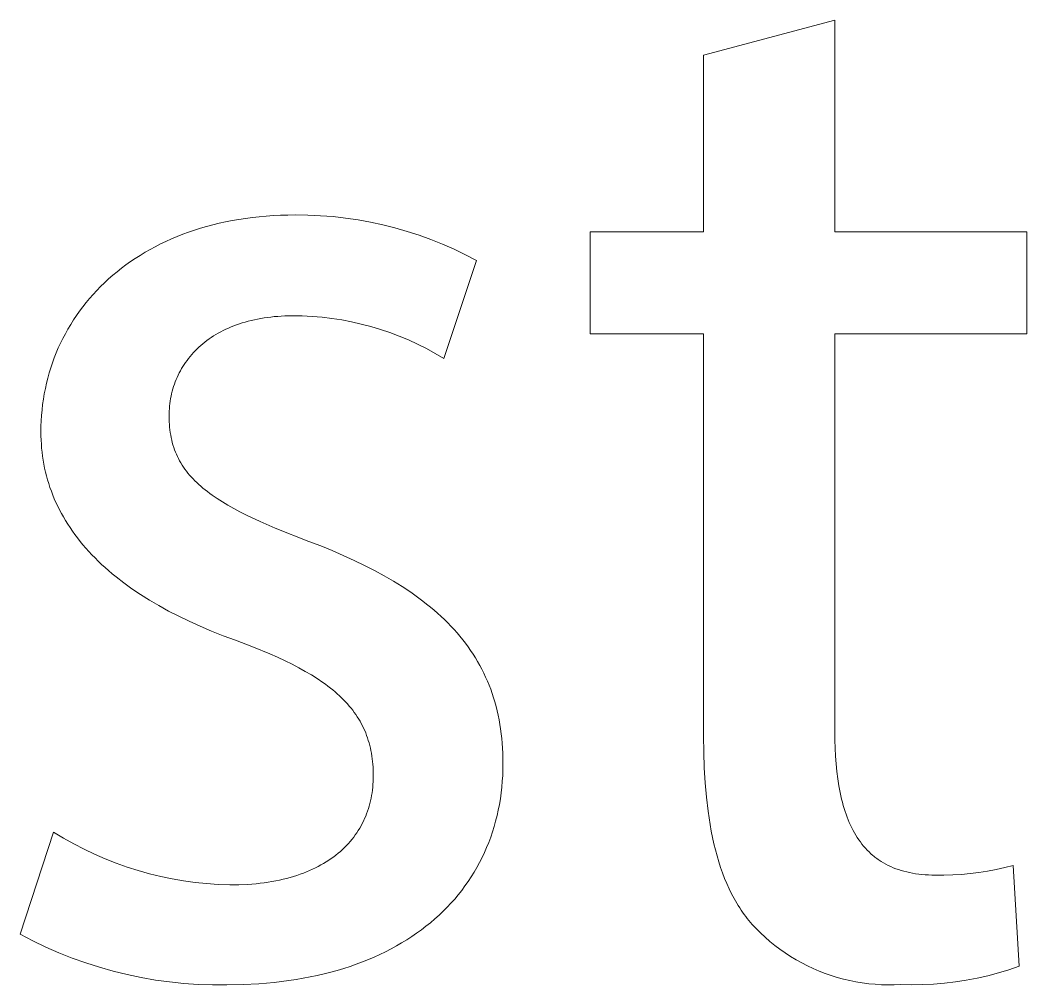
# Model space of a CAD drawing. Header units: millimetres. Extents: x -1283 to 2747, y -259 to 2557.
# Drawn here: x 1942.46 to 1969.13, y -191.59 to -166.04 of the extents above; entities that cross this region are included whole.
import ezdxf

# ---------------------------------------------------------------- set-up
doc = ezdxf.new("R2010")
doc.units = ezdxf.units.MM
doc.header["$MEASUREMENT"] = 0
doc.layers.add('Domyślny', color=7, linetype='Continuous', true_color=0x000000)

msp = doc.modelspace()

# ---------------------------------------------------------------- linework, layer by layer
at = {"layer": 'Domyślny', "color": 18, "lineweight": 15, "true_color": 0x000000}
for p, q in [((1960.569, -166.966), (1964.045, -166.04)), ((1964.045, -166.04), (1964.045, -171.65)), ((1960.569, -171.65), (1960.569, -166.966)), ((1949.556, -171.202), (1949.752, -171.2)), ((1949.752, -171.2), (1950.085, -171.203)), ((1947.405, -171.505), (1947.57, -171.461)), ((1947.57, -171.461), (1947.738, -171.42)), ((1947.738, -171.42), (1947.908, -171.383)), ((1947.908, -171.383), (1948.081, -171.349)), ((1948.081, -171.349), (1948.256, -171.318)), ((1948.256, -171.318), (1948.434, -171.291)), ((1948.434, -171.291), (1948.615, -171.267)), ((1948.615, -171.267), (1948.798, -171.247)), ((1948.798, -171.247), (1948.984, -171.23)), ((1948.984, -171.23), (1949.172, -171.217)), ((1949.172, -171.217), (1949.363, -171.208)), ((1949.363, -171.208), (1949.556, -171.202)), ((1950.085, -171.203), (1950.419, -171.218)), ((1950.419, -171.218), (1950.752, -171.244)), ((1950.752, -171.244), (1951.084, -171.281)), ((1951.084, -171.281), (1951.414, -171.329)), ((1951.414, -171.329), (1951.742, -171.388)), ((1951.742, -171.388), (1952.069, -171.459)), ((1952.069, -171.459), (1952.392, -171.54)), ((1946.622, -171.772), (1946.773, -171.712)), ((1946.773, -171.712), (1946.927, -171.656)), ((1946.927, -171.656), (1947.084, -171.603)), ((1947.084, -171.603), (1947.243, -171.552)), ((1947.243, -171.552), (1947.405, -171.505)), ((1952.392, -171.54), (1952.713, -171.633)), ((1952.713, -171.633), (1953.031, -171.736)), ((1957.562, -174.347), (1957.562, -171.65)), ((1957.562, -171.65), (1960.569, -171.65)), ((1964.045, -171.65), (1969.131, -171.65)), ((1969.131, -171.65), (1969.131, -174.347)), ((1946.045, -172.039), (1946.185, -171.968)), ((1946.185, -171.968), (1946.328, -171.9)), ((1946.328, -171.9), (1946.473, -171.834)), ((1946.473, -171.834), (1946.622, -171.772)), ((1953.031, -171.736), (1953.345, -171.849)), ((1953.345, -171.849), (1953.654, -171.974)), ((1953.654, -171.974), (1953.96, -172.108)), ((1945.643, -172.269), (1945.774, -172.189)), ((1945.774, -172.189), (1945.908, -172.113)), ((1945.908, -172.113), (1946.045, -172.039)), ((1953.96, -172.108), (1954.261, -172.253)), ((1954.261, -172.253), (1954.556, -172.408)), ((1945.148, -172.612), (1945.267, -172.522)), ((1945.267, -172.522), (1945.389, -172.435)), ((1945.389, -172.435), (1945.515, -172.351)), ((1945.515, -172.351), (1945.643, -172.269)), ((1954.556, -172.408), (1953.684, -174.998)), ((1944.808, -172.894), (1944.918, -172.798)), ((1944.918, -172.798), (1945.031, -172.703)), ((1945.031, -172.703), (1945.148, -172.612)), ((1944.597, -173.095), (1944.701, -172.993)), ((1944.701, -172.993), (1944.808, -172.894)), ((1944.303, -173.411), (1944.398, -173.304)), ((1944.398, -173.304), (1944.496, -173.198)), ((1944.496, -173.198), (1944.597, -173.095)), ((1944.124, -173.633), (1944.212, -173.521)), ((1944.212, -173.521), (1944.303, -173.411)), ((1943.878, -173.98), (1943.957, -173.862)), ((1943.957, -173.862), (1944.039, -173.747)), ((1944.039, -173.747), (1944.124, -173.633)), ((1943.731, -174.22), (1943.803, -174.099)), ((1943.803, -174.099), (1943.878, -173.98)), ((1948.198, -174.108), (1948.124, -174.136)), ((1948.273, -174.082), (1948.198, -174.108)), ((1948.349, -174.057), (1948.273, -174.082)), ((1948.427, -174.034), (1948.349, -174.057)), ((1948.507, -174.012), (1948.427, -174.034)), ((1948.588, -173.992), (1948.507, -174.012)), ((1948.67, -173.973), (1948.588, -173.992)), ((1948.754, -173.956), (1948.67, -173.973)), ((1948.839, -173.94), (1948.754, -173.956)), ((1948.926, -173.926), (1948.839, -173.94)), ((1949.014, -173.913), (1948.926, -173.926)), ((1949.104, -173.902), (1949.014, -173.913)), ((1949.195, -173.892), (1949.104, -173.902)), ((1949.287, -173.885), (1949.195, -173.892)), ((1949.381, -173.879), (1949.287, -173.885)), ((1949.476, -173.874), (1949.381, -173.879)), ((1949.573, -173.872), (1949.476, -173.874)), ((1949.671, -173.871), (1949.573, -173.872)), ((1949.935, -173.874), (1949.671, -173.871)), ((1950.199, -173.887), (1949.935, -173.874)), ((1950.461, -173.909), (1950.199, -173.887)), ((1950.724, -173.94), (1950.461, -173.909)), ((1950.984, -173.98), (1950.724, -173.94)), ((1951.244, -174.029), (1950.984, -173.98)), ((1951.501, -174.087), (1951.244, -174.029)), ((1951.756, -174.154), (1951.501, -174.087)), ((1943.597, -174.468), (1943.662, -174.343)), ((1943.662, -174.343), (1943.731, -174.22)), ((1947.65, -174.366), (1947.588, -174.404)), ((1947.713, -174.329), (1947.65, -174.366)), ((1947.778, -174.294), (1947.713, -174.329)), ((1947.844, -174.26), (1947.778, -174.294)), ((1947.912, -174.227), (1947.844, -174.26)), ((1947.981, -174.195), (1947.912, -174.227)), ((1948.052, -174.165), (1947.981, -174.195)), ((1948.124, -174.136), (1948.052, -174.165)), ((1952.009, -174.23), (1951.756, -174.154)), ((1952.259, -174.315), (1952.009, -174.23)), ((1952.506, -174.408), (1952.259, -174.315)), ((1960.569, -174.347), (1957.562, -174.347)), ((1960.569, -185.003), (1960.569, -174.347)), ((1969.131, -174.347), (1964.045, -174.347)), ((1964.045, -174.347), (1964.045, -184.882)), ((1943.476, -174.722), (1943.535, -174.594)), ((1943.535, -174.594), (1943.597, -174.468)), ((1947.25, -174.656), (1947.199, -174.702)), ((1947.303, -174.611), (1947.25, -174.656)), ((1947.357, -174.567), (1947.303, -174.611)), ((1947.413, -174.525), (1947.357, -174.567)), ((1947.47, -174.483), (1947.413, -174.525)), ((1947.528, -174.443), (1947.47, -174.483)), ((1947.588, -174.404), (1947.528, -174.443)), ((1952.749, -174.509), (1952.506, -174.408)), ((1952.989, -174.619), (1952.749, -174.509)), ((1953.225, -174.737), (1952.989, -174.619)), ((1943.37, -174.982), (1943.421, -174.851)), ((1943.421, -174.851), (1943.476, -174.722)), ((1947.011, -174.895), (1946.968, -174.946)), ((1947.056, -174.845), (1947.011, -174.895)), ((1947.102, -174.796), (1947.056, -174.845)), ((1947.15, -174.749), (1947.102, -174.796)), ((1947.199, -174.702), (1947.15, -174.749)), ((1953.457, -174.864), (1953.225, -174.737)), ((1953.684, -174.998), (1953.457, -174.864)), ((1943.276, -175.248), (1943.321, -175.114)), ((1943.321, -175.114), (1943.37, -174.982)), ((1946.811, -175.158), (1946.776, -175.213)), ((1946.848, -175.104), (1946.811, -175.158)), ((1946.886, -175.05), (1946.848, -175.104)), ((1946.926, -174.998), (1946.886, -175.05)), ((1946.968, -174.946), (1946.926, -174.998)), ((1943.197, -175.519), (1943.235, -175.383)), ((1943.235, -175.383), (1943.276, -175.248)), ((1946.65, -175.442), (1946.623, -175.501)), ((1946.679, -175.384), (1946.65, -175.442)), ((1946.71, -175.326), (1946.679, -175.384)), ((1946.742, -175.269), (1946.71, -175.326)), ((1946.776, -175.213), (1946.742, -175.269)), ((1943.132, -175.796), (1943.163, -175.657)), ((1943.163, -175.657), (1943.197, -175.519)), ((1946.551, -175.683), (1946.53, -175.745)), ((1946.574, -175.622), (1946.551, -175.683)), ((1946.598, -175.561), (1946.574, -175.622)), ((1946.623, -175.501), (1946.598, -175.561)), ((1943.081, -176.077), (1943.104, -175.936)), ((1943.104, -175.936), (1943.132, -175.796)), ((1946.464, -175.998), (1946.451, -176.062)), ((1946.478, -175.934), (1946.464, -175.998)), ((1946.494, -175.87), (1946.478, -175.934)), ((1946.511, -175.807), (1946.494, -175.87)), ((1946.53, -175.745), (1946.511, -175.807)), ((1943.044, -176.362), (1943.061, -176.219)), ((1943.061, -176.219), (1943.081, -176.077)), ((1946.423, -176.259), (1946.418, -176.326)), ((1946.431, -176.193), (1946.423, -176.259)), ((1946.44, -176.128), (1946.431, -176.193)), ((1946.451, -176.062), (1946.44, -176.128)), ((1943.022, -176.651), (1943.031, -176.506)), ((1943.031, -176.506), (1943.044, -176.362)), ((1946.411, -176.46), (1946.41, -176.528)), ((1946.41, -176.528), (1946.411, -176.604)), ((1946.413, -176.393), (1946.411, -176.46)), ((1946.418, -176.326), (1946.413, -176.393)), ((1943.015, -176.944), (1943.016, -176.797)), ((1943.016, -176.797), (1943.022, -176.651)), ((1946.411, -176.604), (1946.413, -176.678)), ((1946.413, -176.678), (1946.418, -176.751)), ((1946.418, -176.751), (1946.424, -176.822)), ((1943.016, -177.053), (1943.015, -176.944)), ((1943.019, -177.162), (1943.016, -177.053)), ((1946.424, -176.822), (1946.431, -176.893)), ((1946.431, -176.893), (1946.441, -176.962)), ((1946.441, -176.962), (1946.452, -177.03)), ((1946.452, -177.03), (1946.465, -177.097)), ((1943.026, -177.27), (1943.019, -177.162)), ((1943.034, -177.377), (1943.026, -177.27)), ((1946.465, -177.097), (1946.479, -177.163)), ((1946.479, -177.163), (1946.495, -177.228)), ((1946.495, -177.228), (1946.513, -177.291)), ((1946.513, -177.291), (1946.533, -177.354)), ((1943.045, -177.484), (1943.034, -177.377)), ((1943.059, -177.59), (1943.045, -177.484)), ((1943.074, -177.695), (1943.059, -177.59)), ((1946.533, -177.354), (1946.555, -177.416)), ((1946.555, -177.416), (1946.578, -177.477)), ((1946.578, -177.477), (1946.603, -177.536)), ((1946.603, -177.536), (1946.63, -177.595)), ((1946.63, -177.595), (1946.659, -177.653)), ((1943.093, -177.8), (1943.074, -177.695)), ((1943.114, -177.905), (1943.093, -177.8)), ((1946.659, -177.653), (1946.689, -177.71)), ((1946.689, -177.71), (1946.721, -177.766)), ((1946.721, -177.766), (1946.755, -177.822)), ((1946.755, -177.822), (1946.791, -177.876)), ((1943.137, -178.008), (1943.114, -177.905)), ((1943.163, -178.111), (1943.137, -178.008)), ((1943.191, -178.213), (1943.163, -178.111)), ((1946.791, -177.876), (1946.829, -177.93)), ((1946.829, -177.93), (1946.868, -177.983)), ((1946.868, -177.983), (1946.91, -178.036)), ((1946.91, -178.036), (1946.953, -178.087)), ((1946.953, -178.087), (1946.998, -178.138)), ((1943.222, -178.315), (1943.191, -178.213)), ((1943.255, -178.416), (1943.222, -178.315)), ((1946.998, -178.138), (1947.044, -178.189)), ((1947.044, -178.189), (1947.093, -178.239)), ((1947.093, -178.239), (1947.143, -178.288)), ((1947.143, -178.288), (1947.196, -178.336)), ((1947.196, -178.336), (1947.25, -178.385)), ((1947.25, -178.385), (1947.306, -178.432)), ((1943.291, -178.516), (1943.255, -178.416)), ((1943.329, -178.616), (1943.291, -178.516)), ((1943.37, -178.714), (1943.329, -178.616)), ((1947.306, -178.432), (1947.364, -178.479)), ((1947.364, -178.479), (1947.423, -178.526)), ((1947.423, -178.526), (1947.485, -178.572)), ((1947.485, -178.572), (1947.548, -178.618)), ((1947.548, -178.618), (1947.681, -178.708)), ((1943.413, -178.813), (1943.37, -178.714)), ((1943.459, -178.91), (1943.413, -178.813)), ((1943.507, -179.007), (1943.459, -178.91)), ((1947.681, -178.708), (1947.821, -178.798)), ((1947.821, -178.798), (1947.969, -178.886)), ((1947.969, -178.886), (1948.125, -178.973)), ((1943.558, -179.103), (1943.507, -179.007)), ((1943.611, -179.198), (1943.558, -179.103)), ((1943.667, -179.293), (1943.611, -179.198)), ((1948.125, -178.973), (1948.288, -179.06)), ((1948.288, -179.06), (1948.46, -179.146)), ((1948.46, -179.146), (1948.825, -179.317)), ((1943.725, -179.386), (1943.667, -179.293)), ((1943.786, -179.48), (1943.725, -179.386)), ((1948.825, -179.317), (1949.223, -179.49)), ((1943.849, -179.572), (1943.786, -179.48)), ((1943.915, -179.663), (1943.849, -179.572)), ((1943.984, -179.754), (1943.915, -179.663)), ((1949.223, -179.49), (1950.114, -179.843)), ((1944.055, -179.844), (1943.984, -179.754)), ((1944.128, -179.934), (1944.055, -179.844)), ((1944.204, -180.022), (1944.128, -179.934)), ((1950.114, -179.843), (1950.427, -179.965)), ((1950.427, -179.965), (1950.731, -180.089)), ((1944.283, -180.11), (1944.204, -180.022)), ((1944.364, -180.197), (1944.283, -180.11)), ((1944.448, -180.283), (1944.364, -180.197)), ((1950.731, -180.089), (1951.025, -180.217)), ((1951.025, -180.217), (1951.31, -180.347)), ((1944.534, -180.368), (1944.448, -180.283)), ((1944.623, -180.452), (1944.534, -180.368)), ((1944.714, -180.536), (1944.623, -180.452)), ((1951.31, -180.347), (1951.584, -180.479)), ((1951.584, -180.479), (1951.849, -180.615)), ((1944.808, -180.619), (1944.714, -180.536)), ((1944.905, -180.701), (1944.808, -180.619)), ((1945.004, -180.782), (1944.905, -180.701)), ((1945.21, -180.942), (1945.004, -180.782)), ((1951.849, -180.615), (1952.104, -180.755)), ((1952.104, -180.755), (1952.35, -180.897)), ((1945.427, -181.098), (1945.21, -180.942)), ((1952.35, -180.897), (1952.585, -181.043)), ((1952.585, -181.043), (1952.811, -181.193)), ((1945.653, -181.251), (1945.427, -181.098)), ((1945.891, -181.4), (1945.653, -181.251)), ((1952.811, -181.193), (1953.027, -181.347)), ((1946.138, -181.546), (1945.891, -181.4)), ((1946.397, -181.688), (1946.138, -181.546)), ((1953.027, -181.347), (1953.131, -181.425)), ((1953.131, -181.425), (1953.232, -181.505)), ((1953.232, -181.505), (1953.332, -181.585)), ((1953.332, -181.585), (1953.429, -181.666)), ((1946.665, -181.826), (1946.397, -181.688)), ((1946.945, -181.96), (1946.665, -181.826)), ((1953.429, -181.666), (1953.523, -181.749)), ((1953.523, -181.749), (1953.615, -181.833)), ((1953.615, -181.833), (1953.704, -181.917)), ((1947.235, -182.091), (1946.945, -181.96)), ((1947.535, -182.218), (1947.235, -182.091)), ((1953.704, -181.917), (1953.791, -182.003)), ((1953.791, -182.003), (1953.875, -182.09)), ((1953.875, -182.09), (1953.957, -182.178)), ((1947.846, -182.341), (1947.535, -182.218)), ((1948.168, -182.46), (1947.846, -182.341)), ((1953.957, -182.178), (1954.037, -182.267)), ((1954.037, -182.267), (1954.114, -182.358)), ((1954.114, -182.358), (1954.188, -182.45)), ((1948.643, -182.641), (1948.168, -182.46)), ((1949.08, -182.823), (1948.643, -182.641)), ((1954.188, -182.45), (1954.26, -182.543)), ((1954.26, -182.543), (1954.33, -182.637)), ((1954.33, -182.637), (1954.397, -182.732)), ((1949.285, -182.914), (1949.08, -182.823)), ((1949.482, -183.006), (1949.285, -182.914)), ((1954.397, -182.732), (1954.461, -182.829)), ((1954.461, -182.829), (1954.523, -182.927)), ((1954.523, -182.927), (1954.582, -183.026)), ((1949.669, -183.098), (1949.482, -183.006)), ((1949.848, -183.192), (1949.669, -183.098)), ((1950.018, -183.286), (1949.848, -183.192)), ((1954.582, -183.026), (1954.639, -183.127)), ((1954.639, -183.127), (1954.694, -183.229)), ((1950.18, -183.382), (1950.018, -183.286)), ((1950.334, -183.479), (1950.18, -183.382)), ((1954.694, -183.229), (1954.746, -183.333)), ((1954.746, -183.333), (1954.795, -183.438)), ((1954.795, -183.438), (1954.842, -183.544)), ((1950.479, -183.577), (1950.334, -183.479)), ((1950.549, -183.626), (1950.479, -183.577)), ((1950.616, -183.677), (1950.549, -183.626)), ((1950.682, -183.727), (1950.616, -183.677)), ((1950.745, -183.778), (1950.682, -183.727)), ((1954.842, -183.544), (1954.887, -183.652)), ((1954.887, -183.652), (1954.928, -183.761)), ((1950.807, -183.829), (1950.745, -183.778)), ((1950.866, -183.881), (1950.807, -183.829)), ((1950.924, -183.934), (1950.866, -183.881)), ((1950.98, -183.987), (1950.924, -183.934)), ((1951.033, -184.04), (1950.98, -183.987)), ((1954.928, -183.761), (1954.968, -183.872)), ((1954.968, -183.872), (1955.005, -183.984)), ((1955.005, -183.984), (1955.039, -184.097)), ((1951.085, -184.094), (1951.033, -184.04)), ((1951.135, -184.148), (1951.085, -184.094)), ((1951.183, -184.204), (1951.135, -184.148)), ((1951.229, -184.259), (1951.183, -184.204)), ((1951.274, -184.316), (1951.229, -184.259)), ((1955.039, -184.097), (1955.071, -184.213)), ((1955.071, -184.213), (1955.1, -184.329)), ((1951.316, -184.373), (1951.274, -184.316)), ((1951.357, -184.43), (1951.316, -184.373)), ((1951.396, -184.489), (1951.357, -184.43)), ((1951.433, -184.548), (1951.396, -184.489)), ((1955.1, -184.329), (1955.127, -184.448)), ((1955.127, -184.448), (1955.151, -184.568)), ((1951.468, -184.607), (1951.433, -184.548)), ((1951.502, -184.668), (1951.468, -184.607)), ((1951.533, -184.729), (1951.502, -184.668)), ((1951.563, -184.791), (1951.533, -184.729)), ((1951.591, -184.854), (1951.563, -184.791)), ((1955.151, -184.568), (1955.173, -184.689)), ((1955.173, -184.689), (1955.192, -184.812)), ((1951.618, -184.917), (1951.591, -184.854)), ((1951.643, -184.982), (1951.618, -184.917)), ((1951.666, -185.047), (1951.643, -184.982)), ((1951.687, -185.113), (1951.666, -185.047)), ((1955.192, -184.812), (1955.208, -184.937)), ((1955.208, -184.937), (1955.222, -185.063)), ((1955.222, -185.063), (1955.234, -185.192)), ((1960.573, -185.427), (1960.569, -185.003)), ((1964.045, -184.882), (1964.047, -185.106)), ((1951.707, -185.18), (1951.687, -185.113)), ((1951.725, -185.247), (1951.707, -185.18)), ((1951.741, -185.316), (1951.725, -185.247)), ((1951.756, -185.386), (1951.741, -185.316)), ((1955.234, -185.192), (1955.243, -185.321)), ((1955.243, -185.321), (1955.249, -185.453)), ((1964.047, -185.106), (1964.053, -185.323)), ((1964.053, -185.323), (1964.063, -185.534)), ((1951.769, -185.456), (1951.756, -185.386)), ((1951.781, -185.528), (1951.769, -185.456)), ((1951.791, -185.6), (1951.781, -185.528)), ((1955.249, -185.453), (1955.253, -185.586)), ((1955.253, -185.586), (1955.254, -185.721)), ((1960.587, -185.838), (1960.573, -185.427)), ((1964.063, -185.534), (1964.078, -185.739)), ((1951.799, -185.674), (1951.791, -185.6)), ((1951.806, -185.748), (1951.799, -185.674)), ((1951.812, -185.824), (1951.806, -185.748)), ((1951.815, -185.9), (1951.812, -185.824)), ((1955.254, -185.721), (1955.252, -185.881)), ((1960.61, -186.235), (1960.587, -185.838)), ((1964.078, -185.739), (1964.098, -185.938)), ((1951.818, -185.978), (1951.815, -185.9)), ((1951.815, -186.207), (1951.818, -186.132)), ((1951.818, -186.057), (1951.818, -185.978)), ((1951.818, -186.132), (1951.818, -186.057)), ((1955.246, -186.04), (1955.236, -186.198)), ((1955.252, -185.881), (1955.246, -186.04)), ((1964.098, -185.938), (1964.122, -186.13)), ((1964.122, -186.13), (1964.151, -186.316)), ((1951.796, -186.428), (1951.804, -186.354)), ((1951.804, -186.354), (1951.81, -186.281)), ((1951.81, -186.281), (1951.815, -186.207)), ((1955.223, -186.353), (1955.205, -186.507)), ((1955.236, -186.198), (1955.223, -186.353)), ((1960.643, -186.619), (1960.61, -186.235)), ((1964.151, -186.316), (1964.184, -186.495)), ((1951.746, -186.714), (1951.761, -186.643)), ((1951.761, -186.643), (1951.775, -186.572)), ((1951.775, -186.572), (1951.786, -186.5)), ((1951.786, -186.5), (1951.796, -186.428)), ((1955.184, -186.66), (1955.159, -186.81)), ((1955.205, -186.507), (1955.184, -186.66)), ((1960.687, -186.989), (1960.643, -186.619)), ((1964.184, -186.495), (1964.203, -186.582)), ((1964.203, -186.582), (1964.223, -186.668)), ((1951.667, -186.989), (1951.69, -186.921)), ((1951.69, -186.921), (1951.711, -186.853)), ((1951.711, -186.853), (1951.729, -186.783)), ((1951.729, -186.783), (1951.746, -186.714)), ((1955.159, -186.81), (1955.13, -186.96)), ((1964.223, -186.668), (1964.244, -186.751)), ((1964.244, -186.751), (1964.266, -186.834)), ((1964.266, -186.834), (1964.29, -186.914)), ((1964.29, -186.914), (1964.315, -186.993)), ((1951.559, -187.251), (1951.589, -187.187)), ((1951.589, -187.187), (1951.617, -187.122)), ((1951.617, -187.122), (1951.643, -187.056)), ((1951.643, -187.056), (1951.667, -186.989)), ((1955.097, -187.107), (1955.06, -187.252)), ((1955.13, -186.96), (1955.097, -187.107)), ((1960.712, -187.169), (1960.687, -186.989)), ((1960.741, -187.345), (1960.712, -187.169)), ((1964.315, -186.993), (1964.341, -187.07)), ((1964.341, -187.07), (1964.369, -187.146)), ((1964.369, -187.146), (1964.398, -187.219)), ((1951.422, -187.5), (1951.459, -187.44)), ((1951.459, -187.44), (1951.495, -187.378)), ((1951.495, -187.378), (1951.528, -187.315)), ((1951.528, -187.315), (1951.559, -187.251)), ((1955.02, -187.396), (1954.976, -187.538)), ((1955.06, -187.252), (1955.02, -187.396)), ((1960.772, -187.518), (1960.741, -187.345)), ((1964.398, -187.219), (1964.428, -187.291)), ((1964.428, -187.291), (1964.46, -187.362)), ((1964.46, -187.362), (1964.493, -187.43)), ((1964.493, -187.43), (1964.527, -187.497)), ((1942.464, -190.244), (1943.35, -187.546)), ((1943.35, -187.546), (1943.614, -187.706)), ((1943.614, -187.706), (1943.883, -187.856)), ((1951.255, -187.734), (1951.3, -187.677)), ((1951.3, -187.677), (1951.342, -187.619)), ((1951.342, -187.619), (1951.383, -187.56)), ((1951.383, -187.56), (1951.422, -187.5)), ((1954.928, -187.678), (1954.877, -187.816)), ((1954.976, -187.538), (1954.928, -187.678)), ((1960.806, -187.687), (1960.772, -187.518)), ((1960.843, -187.852), (1960.806, -187.687)), ((1964.527, -187.497), (1964.563, -187.562)), ((1964.563, -187.562), (1964.6, -187.626)), ((1964.6, -187.626), (1964.638, -187.687)), ((1964.638, -187.687), (1964.678, -187.747)), ((1943.883, -187.856), (1944.157, -187.997)), ((1944.157, -187.997), (1944.436, -188.129)), ((1951.004, -188.003), (1951.058, -187.952)), ((1951.058, -187.952), (1951.11, -187.899)), ((1951.11, -187.899), (1951.16, -187.845)), ((1951.16, -187.845), (1951.209, -187.79)), ((1951.209, -187.79), (1951.255, -187.734)), ((1954.821, -187.953), (1954.762, -188.087)), ((1954.877, -187.816), (1954.821, -187.953)), ((1960.882, -188.014), (1960.843, -187.852)), ((1964.678, -187.747), (1964.72, -187.805)), ((1964.72, -187.805), (1964.763, -187.861)), ((1964.763, -187.861), (1964.807, -187.916)), ((1964.807, -187.916), (1964.853, -187.969)), ((1964.853, -187.969), (1964.901, -188.019)), ((1944.436, -188.129), (1944.719, -188.252)), ((1944.719, -188.252), (1945.006, -188.364)), ((1950.641, -188.289), (1950.706, -188.244)), ((1950.706, -188.244), (1950.77, -188.198)), ((1950.77, -188.198), (1950.831, -188.151)), ((1950.831, -188.151), (1950.891, -188.103)), ((1950.891, -188.103), (1950.948, -188.054)), ((1950.948, -188.054), (1951.004, -188.003)), ((1954.7, -188.219), (1954.634, -188.349)), ((1954.762, -188.087), (1954.7, -188.219)), ((1960.925, -188.173), (1960.882, -188.014)), ((1960.971, -188.327), (1960.925, -188.173)), ((1964.901, -188.019), (1964.95, -188.068)), ((1964.95, -188.068), (1965, -188.116)), ((1965, -188.116), (1965.052, -188.161)), ((1965.052, -188.161), (1965.079, -188.183)), ((1965.079, -188.183), (1965.106, -188.205)), ((1965.106, -188.205), (1965.133, -188.226)), ((1965.133, -188.226), (1965.161, -188.246)), ((1965.161, -188.246), (1965.189, -188.266)), ((1965.189, -188.266), (1965.217, -188.286)), ((1945.006, -188.364), (1945.297, -188.468)), ((1945.297, -188.468), (1945.591, -188.561)), ((1950.13, -188.563), (1950.209, -188.528)), ((1950.209, -188.528), (1950.285, -188.492)), ((1950.285, -188.492), (1950.36, -188.454)), ((1950.36, -188.454), (1950.433, -188.414)), ((1950.433, -188.414), (1950.504, -188.374)), ((1950.504, -188.374), (1950.574, -188.332)), ((1950.574, -188.332), (1950.641, -188.289)), ((1954.564, -188.478), (1954.49, -188.604)), ((1954.634, -188.349), (1954.564, -188.478)), ((1961.019, -188.478), (1960.971, -188.327)), ((1961.071, -188.625), (1961.019, -188.478)), ((1965.217, -188.286), (1965.246, -188.305)), ((1965.246, -188.305), (1965.276, -188.324)), ((1965.276, -188.324), (1965.335, -188.36)), ((1965.335, -188.36), (1965.397, -188.394)), ((1965.397, -188.394), (1965.46, -188.427)), ((1965.46, -188.427), (1965.525, -188.457)), ((1965.525, -188.457), (1965.591, -188.486)), ((1965.591, -188.486), (1965.659, -188.512)), ((1965.659, -188.512), (1965.729, -188.537)), ((1968.089, -188.576), (1968.317, -188.533)), ((1968.317, -188.533), (1968.544, -188.483)), ((1968.544, -188.483), (1968.769, -188.425)), ((1968.769, -188.425), (1968.93, -191.096)), ((1945.591, -188.561), (1945.888, -188.644)), ((1945.888, -188.644), (1946.187, -188.717)), ((1946.187, -188.717), (1946.489, -188.781)), ((1946.489, -188.781), (1946.793, -188.833)), ((1949.333, -188.814), (1949.429, -188.792)), ((1949.429, -188.792), (1949.524, -188.769)), ((1949.524, -188.769), (1949.616, -188.744)), ((1949.616, -188.744), (1949.707, -188.718)), ((1949.707, -188.718), (1949.795, -188.69)), ((1949.795, -188.69), (1949.882, -188.66)), ((1949.882, -188.66), (1949.966, -188.63)), ((1949.966, -188.63), (1950.049, -188.597)), ((1950.049, -188.597), (1950.13, -188.563)), ((1954.413, -188.728), (1954.333, -188.85)), ((1954.49, -188.604), (1954.413, -188.728)), ((1961.126, -188.769), (1961.071, -188.625)), ((1961.184, -188.908), (1961.126, -188.769)), ((1965.729, -188.537), (1965.8, -188.56)), ((1965.8, -188.56), (1965.874, -188.58)), ((1965.874, -188.58), (1965.949, -188.599)), ((1965.949, -188.599), (1966.025, -188.616)), ((1966.025, -188.616), (1966.103, -188.631)), ((1966.103, -188.631), (1966.184, -188.644)), ((1966.184, -188.644), (1966.265, -188.655)), ((1966.265, -188.655), (1966.349, -188.664)), ((1966.349, -188.664), (1966.435, -188.671)), ((1966.435, -188.671), (1966.522, -188.676)), ((1966.522, -188.676), (1966.611, -188.679)), ((1966.611, -188.679), (1966.702, -188.68)), ((1966.702, -188.68), (1966.934, -188.682)), ((1966.934, -188.682), (1967.166, -188.675)), ((1967.166, -188.675), (1967.398, -188.662)), ((1967.398, -188.662), (1967.629, -188.641)), ((1967.629, -188.641), (1967.86, -188.612)), ((1967.86, -188.612), (1968.089, -188.576)), ((1946.793, -188.833), (1947.098, -188.876)), ((1947.098, -188.876), (1947.405, -188.908)), ((1947.405, -188.908), (1947.712, -188.93)), ((1947.712, -188.93), (1948.02, -188.942)), ((1948.02, -188.942), (1948.259, -188.938)), ((1948.259, -188.938), (1948.49, -188.927)), ((1948.49, -188.927), (1948.713, -188.909)), ((1948.713, -188.909), (1948.821, -188.898)), ((1948.821, -188.898), (1948.927, -188.884)), ((1948.927, -188.884), (1949.032, -188.869)), ((1949.032, -188.869), (1949.134, -188.852)), ((1949.134, -188.852), (1949.234, -188.834)), ((1949.234, -188.834), (1949.333, -188.814)), ((1954.248, -188.969), (1954.161, -189.087)), ((1954.333, -188.85), (1954.248, -188.969)), ((1961.246, -189.044), (1961.184, -188.908)), ((1961.31, -189.176), (1961.246, -189.044)), ((1953.975, -189.315), (1953.876, -189.425)), ((1954.069, -189.202), (1953.975, -189.315)), ((1954.161, -189.087), (1954.069, -189.202)), ((1961.378, -189.304), (1961.31, -189.176)), ((1961.45, -189.428), (1961.378, -189.304)), ((1953.775, -189.533), (1953.669, -189.639)), ((1953.876, -189.425), (1953.775, -189.533)), ((1961.487, -189.489), (1961.45, -189.428)), ((1961.524, -189.548), (1961.487, -189.489)), ((1961.563, -189.607), (1961.524, -189.548)), ((1953.449, -189.843), (1953.333, -189.942)), ((1953.561, -189.743), (1953.449, -189.843)), ((1953.669, -189.639), (1953.561, -189.743)), ((1961.603, -189.665), (1961.563, -189.607)), ((1961.643, -189.721), (1961.603, -189.665)), ((1961.684, -189.777), (1961.643, -189.721)), ((1961.726, -189.831), (1961.684, -189.777)), ((1961.77, -189.885), (1961.726, -189.831)), ((1953.092, -190.131), (1952.967, -190.222)), ((1953.214, -190.038), (1953.092, -190.131)), ((1953.333, -189.942), (1953.214, -190.038)), ((1961.814, -189.938), (1961.77, -189.885)), ((1961.858, -189.989), (1961.814, -189.938)), ((1961.904, -190.04), (1961.858, -189.989)), ((1961.951, -190.09), (1961.904, -190.04)), ((1962.071, -190.21), (1961.951, -190.09)), ((1942.801, -190.421), (1942.464, -190.244)), ((1952.705, -190.396), (1952.57, -190.479)), ((1952.838, -190.31), (1952.705, -190.396)), ((1952.967, -190.222), (1952.838, -190.31)), ((1962.196, -190.325), (1962.071, -190.21)), ((1962.324, -190.437), (1962.196, -190.325)), ((1943.143, -190.586), (1942.801, -190.421)), ((1943.491, -190.739), (1943.143, -190.586)), ((1952.289, -190.636), (1952.143, -190.711)), ((1952.431, -190.559), (1952.289, -190.636)), ((1952.57, -190.479), (1952.431, -190.559)), ((1962.456, -190.544), (1962.324, -190.437)), ((1962.591, -190.646), (1962.456, -190.544)), ((1962.73, -190.744), (1962.591, -190.646)), ((1943.844, -190.879), (1943.491, -190.739)), ((1944.202, -191.008), (1943.844, -190.879)), ((1951.688, -190.918), (1951.53, -190.981)), ((1951.843, -190.852), (1951.688, -190.918)), ((1951.995, -190.783), (1951.843, -190.852)), ((1952.143, -190.711), (1951.995, -190.783)), ((1962.873, -190.837), (1962.73, -190.744)), ((1963.018, -190.924), (1962.873, -190.837)), ((1963.167, -191.007), (1963.018, -190.924)), ((1944.564, -191.124), (1944.202, -191.008)), ((1944.93, -191.227), (1944.564, -191.124)), ((1951.036, -191.153), (1950.865, -191.204)), ((1951.204, -191.098), (1951.036, -191.153)), ((1951.368, -191.041), (1951.204, -191.098)), ((1951.53, -190.981), (1951.368, -191.041)), ((1963.318, -191.085), (1963.167, -191.007)), ((1963.472, -191.157), (1963.318, -191.085)), ((1963.628, -191.224), (1963.472, -191.157)), ((1968.654, -191.189), (1968.376, -191.271)), ((1968.93, -191.096), (1968.654, -191.189)), ((1945.299, -191.318), (1944.93, -191.227)), ((1945.671, -191.395), (1945.299, -191.318)), ((1946.046, -191.46), (1945.671, -191.395)), ((1946.422, -191.511), (1946.046, -191.46)), ((1949.776, -191.446), (1949.584, -191.475)), ((1949.965, -191.413), (1949.776, -191.446)), ((1950.151, -191.378), (1949.965, -191.413)), ((1950.334, -191.339), (1950.151, -191.378)), ((1950.514, -191.297), (1950.334, -191.339)), ((1950.691, -191.252), (1950.514, -191.297)), ((1950.865, -191.204), (1950.691, -191.252)), ((1963.786, -191.285), (1963.628, -191.224)), ((1963.947, -191.341), (1963.786, -191.285)), ((1964.109, -191.392), (1963.947, -191.341)), ((1964.273, -191.436), (1964.109, -191.392)), ((1964.438, -191.475), (1964.273, -191.436)), ((1967.526, -191.463), (1967.238, -191.507)), ((1967.811, -191.409), (1967.526, -191.463)), ((1968.095, -191.345), (1967.811, -191.409)), ((1968.376, -191.271), (1968.095, -191.345)), ((1946.801, -191.55), (1946.422, -191.511)), ((1947.18, -191.575), (1946.801, -191.55)), ((1947.56, -191.587), (1947.18, -191.575)), ((1947.94, -191.586), (1947.56, -191.587)), ((1948.368, -191.579), (1947.94, -191.586)), ((1948.785, -191.558), (1948.368, -191.579)), ((1948.989, -191.542), (1948.785, -191.558)), ((1949.19, -191.523), (1948.989, -191.542)), ((1949.388, -191.501), (1949.19, -191.523)), ((1949.584, -191.475), (1949.388, -191.501)), ((1964.605, -191.509), (1964.438, -191.475)), ((1964.772, -191.536), (1964.605, -191.509)), ((1964.941, -191.558), (1964.772, -191.536)), ((1965.11, -191.574), (1964.941, -191.558)), ((1965.28, -191.584), (1965.11, -191.574)), ((1965.45, -191.588), (1965.28, -191.584)), ((1965.62, -191.587), (1965.45, -191.588)), ((1965.789, -191.579), (1965.62, -191.587)), ((1966.08, -191.585), (1965.789, -191.579)), ((1966.37, -191.58), (1966.08, -191.585)), ((1966.66, -191.566), (1966.37, -191.58)), ((1966.95, -191.541), (1966.66, -191.566)), ((1967.238, -191.507), (1966.95, -191.541))]:
    msp.add_line(p, q, dxfattribs=at)

doc.saveas('drawing.dxf')
